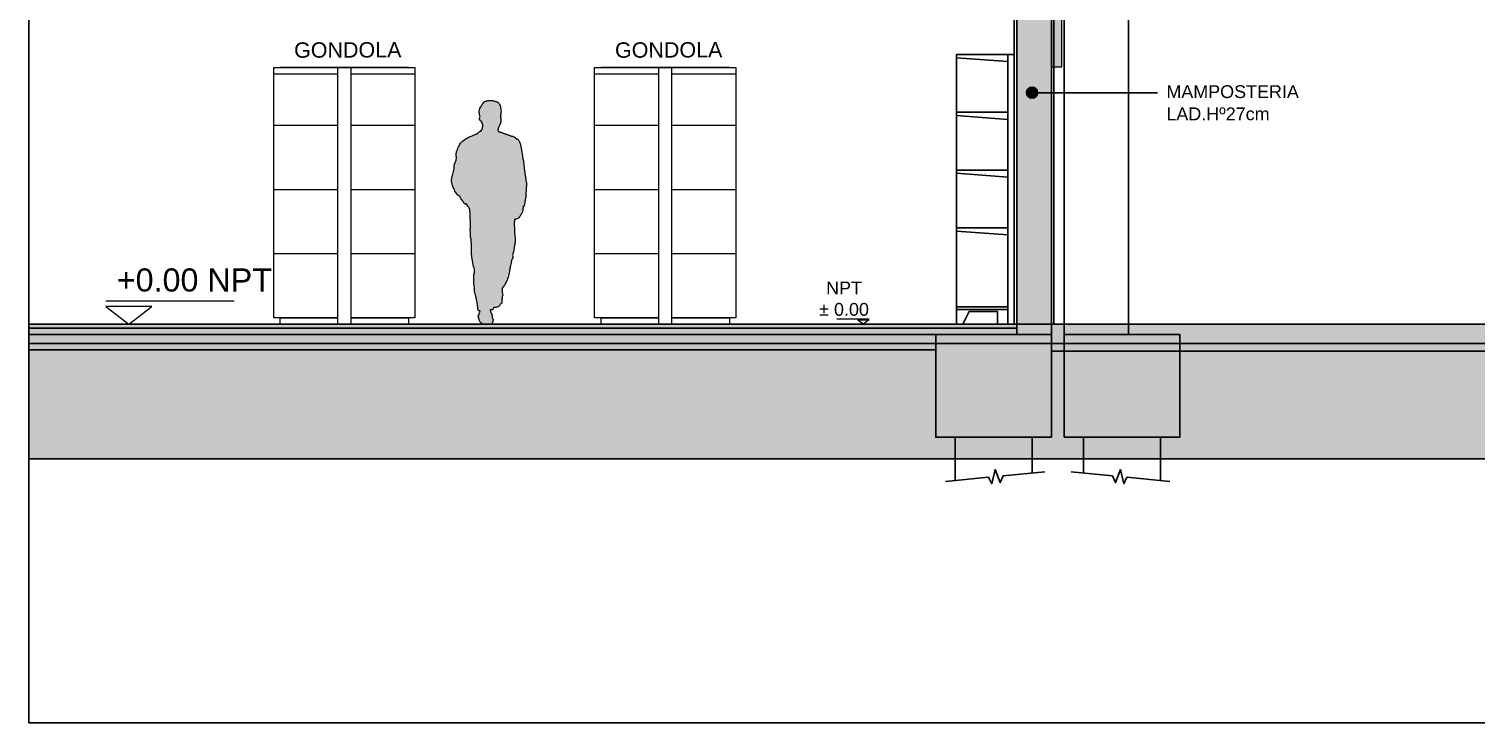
# Model space of a CAD drawing. Header units: inches. Extents: x -309 to 190, y -1585 to -1350.
# Drawn here: x -12.25 to -0.98, y -1411.62 to -1406.21 of the extents above; entities that cross this region are included whole.
import ezdxf

# ---------------------------------------------------------------- set-up
doc = ezdxf.new("R2010")
doc.units = ezdxf.units.IN
doc.header["$MEASUREMENT"] = 0
doc.linetypes.add('HIDDEN', pattern=[0.375, 0.25, -0.125])
doc.layers.get('0').update_dxf_attribs({"color": 9, "linetype": 'CONTINUOUS'})
for name, color, linetype, lineweight in [('.1', 9, 'CONTINUOUS', 0), ('cotas', 9, 'CONTINUOUS', 15), ('LOGO SOMBRA', 9, 'CONTINUOUS', 18), ('MUR_REF_MUROS', 9, 'CONTINUOUS', 9), ('MURO 27', 9, 'CONTINUOUS', 9), ('OT_SECCION_EDIFICIO', 9, 'CONTINUOUS', 15), ('referencias 01', 9, 'CONTINUOUS', 18)]:
    doc.layers.add(name, color=color, linetype=linetype, lineweight=lineweight)
for name, color, linetype in [('0-TISI-TITULOS', 9, 'CONTINUOUS'), ('0.50', 9, 'CONTINUOUS'), ('02', 9, 'CONTINUOUS'), ('10-TEXTO', 9, 'CONTINUOUS'), ('10-TEXTO-20', 9, 'CONTINUOUS'), ('color gris', 9, 'CONTINUOUS'), ('COLOR MURO MUNI', 9, 'CONTINUOUS'), ('condensador', 9, 'HIDDEN'), ('COTA REPLANTEO EJE 1', 9, 'CONTINUOUS'), ('ESTRUCTURAS', 9, 'CONTINUOUS'), ('FMR ESTRUCTURA H°A°', 9, 'CONTINUOUS'), ('ladrillo h', 9, 'CONTINUOUS'), ('REVOQUE', 9, 'CONTINUOUS')]:
    doc.layers.add(name, color=color, linetype=linetype)
doc.styles.add('COTAS', font='arial.ttf')
doc.styles.add('ROMANS', font='arial.ttf')

msp = doc.modelspace()

# ---------------------------------------------------------------- hatches: boundary and pattern name
at = {"layer": '.1', "lineweight": 0, "ltscale": 0.05}
msp.add_hatch(color=256, dxfattribs=at).paths.add_polyline_path([(-8.633, -1408.382), (-8.635, -1408.387), (-8.638, -1408.394), (-8.639, -1408.399), (-8.643, -1408.398), (-8.651, -1408.397), (-8.657, -1408.397), (-8.658, -1408.399), (-8.654, -1408.408), (-8.653, -1408.414), (-8.652, -1408.42), (-8.644, -1408.43), (-8.645, -1408.441), (-8.64, -1408.445), (-8.645, -1408.446), (-8.643, -1408.453), (-8.642, -1408.457), (-8.639, -1408.463), (-8.635, -1408.475), (-8.637, -1408.482), (-8.637, -1408.489), (-8.639, -1408.496), (-8.642, -1408.503), (-8.648, -1408.508), (-8.657, -1408.508), (-8.661, -1408.508), (-8.67, -1408.508), (-8.673, -1408.508), (-8.678, -1408.508), (-8.683, -1408.509), (-8.689, -1408.51), (-8.7, -1408.512), (-8.709, -1408.512), (-8.715, -1408.508), (-8.722, -1408.504), (-8.728, -1408.499), (-8.735, -1408.492), (-8.737, -1408.49), (-8.74, -1408.485), (-8.741, -1408.479), (-8.743, -1408.472), (-8.746, -1408.464), (-8.748, -1408.456), (-8.749, -1408.443), (-8.752, -1408.446), (-8.749, -1408.436), (-8.743, -1408.435), (-8.743, -1408.425), (-8.742, -1408.417), (-8.737, -1408.416), (-8.736, -1408.405), (-8.747, -1408.406), (-8.748, -1408.405), (-8.75, -1408.399), (-8.751, -1408.396), (-8.752, -1408.393), (-8.753, -1408.391), (-8.754, -1408.387), (-8.755, -1408.382), (-8.755, -1408.376), (-8.756, -1408.369), (-8.756, -1408.361), (-8.757, -1408.354), (-8.758, -1408.349), (-8.759, -1408.343), (-8.759, -1408.335), (-8.761, -1408.33), (-8.763, -1408.32), (-8.764, -1408.312), (-8.767, -1408.303), (-8.77, -1408.291), (-8.772, -1408.281), (-8.774, -1408.274), (-8.777, -1408.266), (-8.779, -1408.258), (-8.781, -1408.251), (-8.781, -1408.239), (-8.781, -1408.22), (-8.782, -1408.207), (-8.784, -1408.193), (-8.786, -1408.182), (-8.786, -1408.166), (-8.785, -1408.155), (-8.785, -1408.142), (-8.784, -1408.128), (-8.784, -1408.122), (-8.781, -1408.106), (-8.779, -1408.097), (-8.779, -1408.082), (-8.783, -1408.073), (-8.788, -1408.059), (-8.79, -1408.05), (-8.794, -1408.029), (-8.798, -1408.002), (-8.8, -1407.983), (-8.803, -1407.961), (-8.802, -1407.946), (-8.803, -1407.925), (-8.802, -1407.913), (-8.804, -1407.881), (-8.805, -1407.872), (-8.806, -1407.864), (-8.807, -1407.847), (-8.81, -1407.831), (-8.812, -1407.811), (-8.811, -1407.8), (-8.813, -1407.77), (-8.812, -1407.76), (-8.811, -1407.732), (-8.811, -1407.719), (-8.813, -1407.686), (-8.813, -1407.679), (-8.814, -1407.66), (-8.814, -1407.645), (-8.815, -1407.622), (-8.815, -1407.614), (-8.819, -1407.609), (-8.823, -1407.601), (-8.827, -1407.595), (-8.831, -1407.589), (-8.836, -1407.582), (-8.841, -1407.574), (-8.846, -1407.573), (-8.851, -1407.571), (-8.854, -1407.574), (-8.858, -1407.573), (-8.861, -1407.568), (-8.863, -1407.559), (-8.869, -1407.553), (-8.875, -1407.544), (-8.881, -1407.538), (-8.887, -1407.531), (-8.895, -1407.514), (-8.903, -1407.51), (-8.909, -1407.503), (-8.917, -1407.493), (-8.932, -1407.473), (-8.936, -1407.462), (-8.942, -1407.452), (-8.946, -1407.444), (-8.948, -1407.436), (-8.951, -1407.425), (-8.953, -1407.419), (-8.957, -1407.406), (-8.958, -1407.396), (-8.96, -1407.387), (-8.957, -1407.369), (-8.955, -1407.361), (-8.951, -1407.348), (-8.949, -1407.34), (-8.943, -1407.321), (-8.942, -1407.308), (-8.939, -1407.293), (-8.937, -1407.275), (-8.935, -1407.263), (-8.93, -1407.25), (-8.927, -1407.243), (-8.922, -1407.234), (-8.921, -1407.212), (-8.923, -1407.199), (-8.922, -1407.186), (-8.919, -1407.168), (-8.912, -1407.149), (-8.911, -1407.144), (-8.904, -1407.127), (-8.897, -1407.115), (-8.895, -1407.108), (-8.888, -1407.098), (-8.874, -1407.083), (-8.856, -1407.071), (-8.843, -1407.062), (-8.827, -1407.053), (-8.82, -1407.051), (-8.813, -1407.048), (-8.799, -1407.041), (-8.783, -1407.034), (-8.774, -1407.031), (-8.767, -1407.028), (-8.756, -1407.021), (-8.748, -1407.015), (-8.737, -1407.005), (-8.728, -1407.007), (-8.727, -1407), (-8.721, -1406.991), (-8.718, -1406.982), (-8.717, -1406.978), (-8.717, -1406.974), (-8.716, -1406.966), (-8.716, -1406.962), (-8.716, -1406.956), (-8.717, -1406.948), (-8.719, -1406.942), (-8.724, -1406.934), (-8.726, -1406.931), (-8.733, -1406.924), (-8.736, -1406.921), (-8.741, -1406.912), (-8.741, -1406.908), (-8.74, -1406.903), (-8.735, -1406.892), (-8.739, -1406.883), (-8.741, -1406.878), (-8.742, -1406.869), (-8.744, -1406.861), (-8.744, -1406.855), (-8.744, -1406.849), (-8.74, -1406.838), (-8.739, -1406.83), (-8.738, -1406.826), (-8.729, -1406.814), (-8.723, -1406.803), (-8.719, -1406.797), (-8.712, -1406.788), (-8.708, -1406.783), (-8.706, -1406.78), (-8.705, -1406.778), (-8.701, -1406.776), (-8.699, -1406.776), (-8.697, -1406.775), (-8.694, -1406.773), (-8.692, -1406.773), (-8.688, -1406.771), (-8.683, -1406.769), (-8.681, -1406.769), (-8.677, -1406.768), (-8.674, -1406.768), (-8.667, -1406.767), (-8.661, -1406.766), (-8.657, -1406.766), (-8.654, -1406.767), (-8.649, -1406.767), (-8.64, -1406.768), (-8.636, -1406.768), (-8.632, -1406.769), (-8.625, -1406.771), (-8.621, -1406.773), (-8.619, -1406.773), (-8.615, -1406.775), (-8.612, -1406.776), (-8.606, -1406.778), (-8.603, -1406.779), (-8.599, -1406.78), (-8.596, -1406.782), (-8.593, -1406.783), (-8.592, -1406.784), (-8.589, -1406.787), (-8.589, -1406.789), (-8.587, -1406.792), (-8.584, -1406.798), (-8.583, -1406.799), (-8.581, -1406.804), (-8.579, -1406.809), (-8.579, -1406.81), (-8.578, -1406.814), (-8.577, -1406.816), (-8.576, -1406.82), (-8.576, -1406.821), (-8.576, -1406.826), (-8.575, -1406.83), (-8.575, -1406.832), (-8.575, -1406.834), (-8.575, -1406.835), (-8.573, -1406.84), (-8.573, -1406.84), (-8.574, -1406.845), (-8.573, -1406.85), (-8.573, -1406.859), (-8.575, -1406.865), (-8.575, -1406.871), (-8.576, -1406.873), (-8.576, -1406.878), (-8.576, -1406.882), (-8.576, -1406.888), (-8.575, -1406.889), (-8.574, -1406.89), (-8.574, -1406.892), (-8.576, -1406.895), (-8.576, -1406.898), (-8.577, -1406.9), (-8.576, -1406.903), (-8.576, -1406.905), (-8.575, -1406.908), (-8.575, -1406.911), (-8.574, -1406.914), (-8.574, -1406.92), (-8.574, -1406.922), (-8.574, -1406.925), (-8.574, -1406.929), (-8.574, -1406.933), (-8.575, -1406.936), (-8.577, -1406.939), (-8.578, -1406.943), (-8.579, -1406.945), (-8.58, -1406.948), (-8.581, -1406.951), (-8.582, -1406.955), (-8.586, -1406.958), (-8.586, -1406.961), (-8.587, -1406.964), (-8.587, -1406.966), (-8.589, -1406.968), (-8.589, -1406.969), (-8.59, -1406.971), (-8.592, -1406.978), (-8.594, -1406.98), (-8.595, -1406.982), (-8.595, -1406.984), (-8.595, -1406.987), (-8.596, -1406.991), (-8.597, -1406.994), (-8.597, -1406.996), (-8.597, -1406.998), (-8.597, -1407.001), (-8.596, -1407.004), (-8.594, -1407.005), (-8.593, -1407.005), (-8.592, -1407.01), (-8.588, -1407.01), (-8.586, -1407.011), (-8.584, -1407.012), (-8.583, -1407.012), (-8.58, -1407.014), (-8.577, -1407.014), (-8.574, -1407.014), (-8.571, -1407.014), (-8.567, -1407.016), (-8.565, -1407.017), (-8.563, -1407.018), (-8.56, -1407.019), (-8.556, -1407.022), (-8.548, -1407.025), (-8.543, -1407.026), (-8.539, -1407.027), (-8.534, -1407.029), (-8.53, -1407.03), (-8.527, -1407.031), (-8.523, -1407.032), (-8.518, -1407.035), (-8.512, -1407.037), (-8.51, -1407.038), (-8.505, -1407.04), (-8.503, -1407.04), (-8.498, -1407.042), (-8.493, -1407.044), (-8.49, -1407.045), (-8.484, -1407.045), (-8.48, -1407.046), (-8.476, -1407.048), (-8.473, -1407.05), (-8.469, -1407.053), (-8.464, -1407.056), (-8.46, -1407.058), (-8.447, -1407.067), (-8.443, -1407.069), (-8.44, -1407.071), (-8.437, -1407.075), (-8.434, -1407.079), (-8.432, -1407.083), (-8.43, -1407.089), (-8.427, -1407.096), (-8.425, -1407.101), (-8.421, -1407.112), (-8.419, -1407.125), (-8.418, -1407.131), (-8.415, -1407.141), (-8.413, -1407.153), (-8.411, -1407.163), (-8.411, -1407.171), (-8.409, -1407.183), (-8.407, -1407.194), (-8.405, -1407.208), (-8.402, -1407.22), (-8.399, -1407.237), (-8.398, -1407.247), (-8.396, -1407.261), (-8.395, -1407.274), (-8.394, -1407.288), (-8.392, -1407.303), (-8.391, -1407.307), (-8.391, -1407.312), (-8.391, -1407.313), (-8.389, -1407.318), (-8.388, -1407.322), (-8.388, -1407.331), (-8.387, -1407.337), (-8.386, -1407.344), (-8.384, -1407.35), (-8.383, -1407.359), (-8.382, -1407.367), (-8.382, -1407.37), (-8.379, -1407.377), (-8.379, -1407.384), (-8.379, -1407.395), (-8.378, -1407.399), (-8.375, -1407.407), (-8.375, -1407.417), (-8.375, -1407.424), (-8.376, -1407.433), (-8.377, -1407.441), (-8.377, -1407.447), (-8.377, -1407.452), (-8.378, -1407.462), (-8.378, -1407.474), (-8.379, -1407.485), (-8.379, -1407.489), (-8.38, -1407.499), (-8.379, -1407.51), (-8.38, -1407.518), (-8.382, -1407.531), (-8.385, -1407.54), (-8.386, -1407.546), (-8.387, -1407.553), (-8.387, -1407.558), (-8.388, -1407.567), (-8.389, -1407.573), (-8.39, -1407.579), (-8.393, -1407.585), (-8.394, -1407.59), (-8.395, -1407.591), (-8.398, -1407.592), (-8.4, -1407.592), (-8.402, -1407.593), (-8.401, -1407.598), (-8.401, -1407.604), (-8.402, -1407.611), (-8.404, -1407.62), (-8.405, -1407.626), (-8.407, -1407.632), (-8.409, -1407.642), (-8.411, -1407.648), (-8.415, -1407.652), (-8.419, -1407.656), (-8.421, -1407.661), (-8.425, -1407.668), (-8.428, -1407.672), (-8.435, -1407.681), (-8.438, -1407.683), (-8.443, -1407.685), (-8.451, -1407.689), (-8.454, -1407.69), (-8.46, -1407.692), (-8.463, -1407.693), (-8.466, -1407.695), (-8.468, -1407.695), (-8.469, -1407.703), (-8.469, -1407.708), (-8.47, -1407.714), (-8.47, -1407.722), (-8.471, -1407.727), (-8.471, -1407.737), (-8.47, -1407.746), (-8.469, -1407.752), (-8.468, -1407.759), (-8.467, -1407.77), (-8.467, -1407.774), (-8.468, -1407.784), (-8.468, -1407.789), (-8.468, -1407.802), (-8.467, -1407.806), (-8.466, -1407.81), (-8.465, -1407.822), (-8.464, -1407.832), (-8.463, -1407.839), (-8.463, -1407.845), (-8.464, -1407.86), (-8.464, -1407.868), (-8.465, -1407.875), (-8.466, -1407.879), (-8.466, -1407.891), (-8.467, -1407.894), (-8.471, -1407.91), (-8.472, -1407.918), (-8.473, -1407.928), (-8.474, -1407.94), (-8.479, -1407.952), (-8.48, -1407.959), (-8.481, -1407.97), (-8.484, -1407.975), (-8.48, -1407.983), (-8.48, -1407.989), (-8.482, -1407.998), (-8.486, -1408.002), (-8.489, -1408.006), (-8.491, -1408.013), (-8.491, -1408.017), (-8.493, -1408.027), (-8.495, -1408.037), (-8.496, -1408.042), (-8.499, -1408.052), (-8.501, -1408.06), (-8.503, -1408.069), (-8.504, -1408.078), (-8.506, -1408.086), (-8.508, -1408.099), (-8.51, -1408.109), (-8.513, -1408.123), (-8.514, -1408.132), (-8.517, -1408.143), (-8.523, -1408.156), (-8.526, -1408.166), (-8.527, -1408.168), (-8.532, -1408.181), (-8.54, -1408.194), (-8.546, -1408.206), (-8.554, -1408.215), (-8.566, -1408.23), (-8.564, -1408.234), (-8.564, -1408.242), (-8.565, -1408.255), (-8.564, -1408.264), (-8.564, -1408.268), (-8.562, -1408.27), (-8.56, -1408.274), (-8.559, -1408.278), (-8.559, -1408.284), (-8.562, -1408.285), (-8.563, -1408.293), (-8.563, -1408.299), (-8.564, -1408.306), (-8.566, -1408.315), (-8.567, -1408.325), (-8.567, -1408.329), (-8.566, -1408.339), (-8.568, -1408.345), (-8.574, -1408.351), (-8.577, -1408.353), (-8.579, -1408.356), (-8.585, -1408.366), (-8.589, -1408.37), (-8.596, -1408.374), (-8.606, -1408.377), (-8.612, -1408.378), (-8.62, -1408.379), (-8.627, -1408.379), (-8.629, -1408.379)])
h = msp.add_hatch(color=256)
h.dxf.hatch_style = 1
edge = h.paths.add_edge_path()
edge.add_arc((-4.436, -1406.706), 0.0433, 0, 360)
at = {"layer": '0.50'}
msp.add_hatch(color=256, dxfattribs=at).paths.add_polyline_path([(-4.206, -1399.509), (-4.206, -1406.507), (-4.286, -1406.507), (-4.286, -1399.509)])
h = msp.add_hatch(dxfattribs=at)
h.set_pattern_fill('ANSI36', color=256, scale=0.4)
h.set_pattern_definition([(45, (541.309815, -974.905053), (0.0265165043, 0.0972271824), [0.125, -0.025, 0, -0.025])])
h.paths.add_polyline_path([(-12.251, -1408.659), (-12.251, -1409.559), (4.666, -1409.559), (4.666, -1408.659)])
at = {"layer": 'color gris'}
for points in [[(-12.251, -1408.509), (-12.251, -1408.589), (-4.557, -1408.589), (-4.557, -1408.509)], [(4.666, -1408.719), (4.666, -1408.509), (-4.287, -1408.509), (-4.287, -1408.719)], [(-4.186, -1409.389), (-3.286, -1409.389), (-3.286, -1408.589), (-4.186, -1408.589)]]:
    msp.add_hatch(color=256, dxfattribs=at).paths.add_polyline_path(points)
h = msp.add_hatch(color=256, dxfattribs=at)
h.paths.add_polyline_path([(-5.187, -1409.389), (-4.287, -1409.389), (-4.287, -1408.589), (-5.187, -1408.589)])
h.paths.add_polyline_path([(-12.251, -1408.589), (-12.251, -1408.709), (-5.187, -1408.709), (-5.187, -1408.589)])
at = {"layer": 'MURO 27'}
msp.add_hatch(color=256, dxfattribs=at).paths.add_polyline_path([(-4.555, -1405.709), (-4.285, -1405.709), (-4.285, -1408.589), (-4.555, -1408.589)])

# ---------------------------------------------------------------- linework, layer by layer
at = {"layer": '.1', "lineweight": 0, "ltscale": 0.05, "elevation": 0}
msp.add_lwpolyline([(-8.633, -1408.382), (-8.635, -1408.387), (-8.638, -1408.394), (-8.639, -1408.399), (-8.643, -1408.398), (-8.651, -1408.397), (-8.657, -1408.397), (-8.658, -1408.399), (-8.654, -1408.408), (-8.653, -1408.414), (-8.652, -1408.42), (-8.644, -1408.43), (-8.645, -1408.441), (-8.64, -1408.445), (-8.645, -1408.446), (-8.643, -1408.453), (-8.642, -1408.457), (-8.639, -1408.463), (-8.635, -1408.475), (-8.637, -1408.482), (-8.637, -1408.489), (-8.639, -1408.496), (-8.642, -1408.503), (-8.648, -1408.508), (-8.657, -1408.508), (-8.661, -1408.508), (-8.67, -1408.508), (-8.673, -1408.508), (-8.678, -1408.508), (-8.683, -1408.509), (-8.689, -1408.51), (-8.7, -1408.512), (-8.709, -1408.512), (-8.715, -1408.508), (-8.722, -1408.504), (-8.728, -1408.499), (-8.735, -1408.492), (-8.737, -1408.49), (-8.74, -1408.485), (-8.741, -1408.479), (-8.743, -1408.472), (-8.746, -1408.464), (-8.748, -1408.456), (-8.749, -1408.443), (-8.752, -1408.446), (-8.749, -1408.436), (-8.743, -1408.435), (-8.743, -1408.425), (-8.742, -1408.417), (-8.737, -1408.416), (-8.736, -1408.405), (-8.747, -1408.406), (-8.748, -1408.405), (-8.75, -1408.399), (-8.751, -1408.396), (-8.752, -1408.393), (-8.753, -1408.391), (-8.754, -1408.387), (-8.755, -1408.382), (-8.755, -1408.376), (-8.756, -1408.369), (-8.756, -1408.361), (-8.757, -1408.354), (-8.758, -1408.349), (-8.759, -1408.343), (-8.759, -1408.335), (-8.761, -1408.33), (-8.763, -1408.32), (-8.764, -1408.312), (-8.767, -1408.303), (-8.77, -1408.291), (-8.772, -1408.281), (-8.774, -1408.274), (-8.777, -1408.266), (-8.779, -1408.258), (-8.781, -1408.251), (-8.781, -1408.239), (-8.781, -1408.22), (-8.782, -1408.207), (-8.784, -1408.193), (-8.786, -1408.182), (-8.786, -1408.166), (-8.785, -1408.155), (-8.785, -1408.142), (-8.784, -1408.128), (-8.784, -1408.122), (-8.781, -1408.106), (-8.779, -1408.097), (-8.779, -1408.082), (-8.783, -1408.073), (-8.788, -1408.059), (-8.79, -1408.05), (-8.794, -1408.029), (-8.798, -1408.002), (-8.8, -1407.983), (-8.803, -1407.961), (-8.802, -1407.946), (-8.803, -1407.925), (-8.802, -1407.913), (-8.804, -1407.881), (-8.805, -1407.872), (-8.806, -1407.864), (-8.807, -1407.847), (-8.81, -1407.831), (-8.812, -1407.811), (-8.811, -1407.8), (-8.813, -1407.77), (-8.812, -1407.76), (-8.811, -1407.732), (-8.811, -1407.719), (-8.813, -1407.686), (-8.813, -1407.679), (-8.814, -1407.66), (-8.814, -1407.645), (-8.815, -1407.622), (-8.815, -1407.614), (-8.819, -1407.609), (-8.823, -1407.601), (-8.827, -1407.595), (-8.831, -1407.589), (-8.836, -1407.582), (-8.841, -1407.574), (-8.846, -1407.573), (-8.851, -1407.571), (-8.854, -1407.574), (-8.858, -1407.573), (-8.861, -1407.568), (-8.863, -1407.559), (-8.869, -1407.553), (-8.875, -1407.544), (-8.881, -1407.538), (-8.887, -1407.531), (-8.895, -1407.514), (-8.903, -1407.51), (-8.909, -1407.503), (-8.917, -1407.493), (-8.932, -1407.473), (-8.936, -1407.462), (-8.942, -1407.452), (-8.946, -1407.444), (-8.948, -1407.436), (-8.951, -1407.425), (-8.953, -1407.419), (-8.957, -1407.406), (-8.958, -1407.396), (-8.96, -1407.387), (-8.957, -1407.369), (-8.955, -1407.361), (-8.951, -1407.348), (-8.949, -1407.34), (-8.943, -1407.321), (-8.942, -1407.308), (-8.939, -1407.293), (-8.937, -1407.275), (-8.935, -1407.263), (-8.93, -1407.25), (-8.927, -1407.243), (-8.922, -1407.234), (-8.921, -1407.212), (-8.923, -1407.199), (-8.922, -1407.186), (-8.919, -1407.168), (-8.912, -1407.149), (-8.911, -1407.144), (-8.904, -1407.127), (-8.897, -1407.115), (-8.895, -1407.108), (-8.888, -1407.098), (-8.874, -1407.083), (-8.856, -1407.071), (-8.843, -1407.062), (-8.827, -1407.053), (-8.82, -1407.051), (-8.813, -1407.048), (-8.799, -1407.041), (-8.783, -1407.034), (-8.774, -1407.031), (-8.767, -1407.028), (-8.756, -1407.021), (-8.748, -1407.015), (-8.737, -1407.005), (-8.728, -1407.007), (-8.727, -1407), (-8.721, -1406.991), (-8.718, -1406.982), (-8.717, -1406.978), (-8.717, -1406.974), (-8.716, -1406.966), (-8.716, -1406.962), (-8.716, -1406.956), (-8.717, -1406.948), (-8.719, -1406.942), (-8.724, -1406.934), (-8.726, -1406.931), (-8.733, -1406.924), (-8.736, -1406.921), (-8.741, -1406.912), (-8.741, -1406.908), (-8.74, -1406.903), (-8.735, -1406.892), (-8.739, -1406.883), (-8.741, -1406.878), (-8.742, -1406.869), (-8.744, -1406.861), (-8.744, -1406.855), (-8.744, -1406.849), (-8.74, -1406.838), (-8.739, -1406.83), (-8.738, -1406.826), (-8.729, -1406.814), (-8.723, -1406.803), (-8.719, -1406.797), (-8.712, -1406.788), (-8.708, -1406.783), (-8.706, -1406.78), (-8.705, -1406.778), (-8.701, -1406.776), (-8.699, -1406.776), (-8.697, -1406.775), (-8.694, -1406.773), (-8.692, -1406.773), (-8.688, -1406.771), (-8.683, -1406.769), (-8.681, -1406.769), (-8.677, -1406.768), (-8.674, -1406.768), (-8.667, -1406.767), (-8.661, -1406.766), (-8.657, -1406.766), (-8.654, -1406.767), (-8.649, -1406.767), (-8.64, -1406.768), (-8.636, -1406.768), (-8.632, -1406.769), (-8.625, -1406.771), (-8.621, -1406.773), (-8.619, -1406.773), (-8.615, -1406.775), (-8.612, -1406.776), (-8.606, -1406.778), (-8.603, -1406.779), (-8.599, -1406.78), (-8.596, -1406.782), (-8.593, -1406.783), (-8.592, -1406.784), (-8.589, -1406.787), (-8.589, -1406.789), (-8.587, -1406.792), (-8.584, -1406.798), (-8.583, -1406.799), (-8.581, -1406.804), (-8.579, -1406.809), (-8.579, -1406.81), (-8.578, -1406.814), (-8.577, -1406.816), (-8.576, -1406.82), (-8.576, -1406.821), (-8.576, -1406.826), (-8.575, -1406.83), (-8.575, -1406.832), (-8.575, -1406.834), (-8.575, -1406.835), (-8.573, -1406.84), (-8.573, -1406.84), (-8.574, -1406.845), (-8.573, -1406.85), (-8.573, -1406.859), (-8.575, -1406.865), (-8.575, -1406.871), (-8.576, -1406.873), (-8.576, -1406.878), (-8.576, -1406.882), (-8.576, -1406.888), (-8.575, -1406.889), (-8.574, -1406.89), (-8.574, -1406.892), (-8.576, -1406.895), (-8.576, -1406.898), (-8.577, -1406.9), (-8.576, -1406.903), (-8.576, -1406.905), (-8.575, -1406.908), (-8.575, -1406.911), (-8.574, -1406.914), (-8.574, -1406.92), (-8.574, -1406.922), (-8.574, -1406.925), (-8.574, -1406.929), (-8.574, -1406.933), (-8.575, -1406.936), (-8.577, -1406.939), (-8.578, -1406.943), (-8.579, -1406.945), (-8.58, -1406.948), (-8.581, -1406.951), (-8.582, -1406.955), (-8.586, -1406.958), (-8.586, -1406.961), (-8.587, -1406.964), (-8.587, -1406.966), (-8.589, -1406.968), (-8.589, -1406.969), (-8.59, -1406.971), (-8.592, -1406.978), (-8.594, -1406.98), (-8.595, -1406.982), (-8.595, -1406.984), (-8.595, -1406.987), (-8.596, -1406.991), (-8.597, -1406.994), (-8.597, -1406.996), (-8.597, -1406.998), (-8.597, -1407.001), (-8.596, -1407.004), (-8.594, -1407.005), (-8.593, -1407.005), (-8.592, -1407.01), (-8.588, -1407.01), (-8.586, -1407.011), (-8.584, -1407.012), (-8.583, -1407.012), (-8.58, -1407.014), (-8.577, -1407.014), (-8.574, -1407.014), (-8.571, -1407.014), (-8.567, -1407.016), (-8.565, -1407.017), (-8.563, -1407.018), (-8.56, -1407.019), (-8.556, -1407.022), (-8.548, -1407.025), (-8.543, -1407.026), (-8.539, -1407.027), (-8.534, -1407.029), (-8.53, -1407.03), (-8.527, -1407.031), (-8.523, -1407.032), (-8.518, -1407.035), (-8.512, -1407.037), (-8.51, -1407.038), (-8.505, -1407.04), (-8.503, -1407.04), (-8.498, -1407.042), (-8.493, -1407.044), (-8.49, -1407.045), (-8.484, -1407.045), (-8.48, -1407.046), (-8.476, -1407.048), (-8.473, -1407.05), (-8.469, -1407.053), (-8.464, -1407.056), (-8.46, -1407.058), (-8.447, -1407.067), (-8.443, -1407.069), (-8.44, -1407.071), (-8.437, -1407.075), (-8.434, -1407.079), (-8.432, -1407.083), (-8.43, -1407.089), (-8.427, -1407.096), (-8.425, -1407.101), (-8.421, -1407.112), (-8.419, -1407.125), (-8.418, -1407.131), (-8.415, -1407.141), (-8.413, -1407.153), (-8.411, -1407.163), (-8.411, -1407.171), (-8.409, -1407.183), (-8.407, -1407.194), (-8.405, -1407.208), (-8.402, -1407.22), (-8.399, -1407.237), (-8.398, -1407.247), (-8.396, -1407.261), (-8.395, -1407.274), (-8.394, -1407.288), (-8.392, -1407.303), (-8.391, -1407.307), (-8.391, -1407.312), (-8.391, -1407.313), (-8.389, -1407.318), (-8.388, -1407.322), (-8.388, -1407.331), (-8.387, -1407.337), (-8.386, -1407.344), (-8.384, -1407.35), (-8.383, -1407.359), (-8.382, -1407.367), (-8.382, -1407.37), (-8.379, -1407.377), (-8.379, -1407.384), (-8.379, -1407.395), (-8.378, -1407.399), (-8.375, -1407.407), (-8.375, -1407.417), (-8.375, -1407.424), (-8.376, -1407.433), (-8.377, -1407.441), (-8.377, -1407.447), (-8.377, -1407.452), (-8.378, -1407.462), (-8.378, -1407.474), (-8.379, -1407.485), (-8.379, -1407.489), (-8.38, -1407.499), (-8.379, -1407.51), (-8.38, -1407.518), (-8.382, -1407.531), (-8.385, -1407.54), (-8.386, -1407.546), (-8.387, -1407.553), (-8.387, -1407.558), (-8.388, -1407.567), (-8.389, -1407.573), (-8.39, -1407.579), (-8.393, -1407.585), (-8.394, -1407.59), (-8.395, -1407.591), (-8.398, -1407.592), (-8.4, -1407.592), (-8.402, -1407.593), (-8.401, -1407.598), (-8.401, -1407.604), (-8.402, -1407.611), (-8.404, -1407.62), (-8.405, -1407.626), (-8.407, -1407.632), (-8.409, -1407.642), (-8.411, -1407.648), (-8.415, -1407.652), (-8.419, -1407.656), (-8.421, -1407.661), (-8.425, -1407.668), (-8.428, -1407.672), (-8.435, -1407.681), (-8.438, -1407.683), (-8.443, -1407.685), (-8.451, -1407.689), (-8.454, -1407.69), (-8.46, -1407.692), (-8.463, -1407.693), (-8.466, -1407.695), (-8.468, -1407.695), (-8.469, -1407.703), (-8.469, -1407.708), (-8.47, -1407.714), (-8.47, -1407.722), (-8.471, -1407.727), (-8.471, -1407.737), (-8.47, -1407.746), (-8.469, -1407.752), (-8.468, -1407.759), (-8.467, -1407.77), (-8.467, -1407.774), (-8.468, -1407.784), (-8.468, -1407.789), (-8.468, -1407.802), (-8.467, -1407.806), (-8.466, -1407.81), (-8.465, -1407.822), (-8.464, -1407.832), (-8.463, -1407.839), (-8.463, -1407.845), (-8.464, -1407.86), (-8.464, -1407.868), (-8.465, -1407.875), (-8.466, -1407.879), (-8.466, -1407.891), (-8.467, -1407.894), (-8.471, -1407.91), (-8.472, -1407.918), (-8.473, -1407.928), (-8.474, -1407.94), (-8.479, -1407.952), (-8.48, -1407.959), (-8.481, -1407.97), (-8.484, -1407.975), (-8.48, -1407.983), (-8.48, -1407.989), (-8.482, -1407.998), (-8.486, -1408.002), (-8.489, -1408.006), (-8.491, -1408.013), (-8.491, -1408.017), (-8.493, -1408.027), (-8.495, -1408.037), (-8.496, -1408.042), (-8.499, -1408.052), (-8.501, -1408.06), (-8.503, -1408.069), (-8.504, -1408.078), (-8.506, -1408.086), (-8.508, -1408.099), (-8.51, -1408.109), (-8.513, -1408.123), (-8.514, -1408.132), (-8.517, -1408.143), (-8.523, -1408.156), (-8.526, -1408.166), (-8.527, -1408.168), (-8.532, -1408.181), (-8.54, -1408.194), (-8.546, -1408.206), (-8.554, -1408.215), (-8.566, -1408.23), (-8.564, -1408.234), (-8.564, -1408.242), (-8.565, -1408.255), (-8.564, -1408.264), (-8.564, -1408.268), (-8.562, -1408.27), (-8.56, -1408.274), (-8.559, -1408.278), (-8.559, -1408.284), (-8.562, -1408.285), (-8.563, -1408.293), (-8.563, -1408.299), (-8.564, -1408.306), (-8.566, -1408.315), (-8.567, -1408.325), (-8.567, -1408.329), (-8.566, -1408.339), (-8.568, -1408.345), (-8.574, -1408.351), (-8.577, -1408.353), (-8.579, -1408.356), (-8.585, -1408.366), (-8.589, -1408.37), (-8.596, -1408.374), (-8.606, -1408.377), (-8.612, -1408.378), (-8.62, -1408.379), (-8.627, -1408.379), (-8.629, -1408.379), (-8.633, -1408.382)], dxfattribs=at)
msp.add_lwpolyline([(4.666, -1411.615), (-12.251, -1411.615), (-12.251, -1397.862), (4.666, -1397.862)], close=True)
for points in [[(-5.026, -1406.434), (-5.026, -1408.374)], [(-3.458, -1406.706), (-4.436, -1406.706)], [(-12.251, -1408.509), (4.666, -1408.509)], [(4.666, -1409.559), (-12.251, -1409.559)]]:
    msp.add_lwpolyline(points)
msp.add_circle((-4.436, -1406.706), 0.0433)
at = {"layer": '0-TISI-TITULOS'}
for p, q in [((-1.009, -1408.509, 0), (-4.287, -1408.509, 0)), ((-1.009, -1408.719), (-3.987, -1408.719))]:
    msp.add_line(p, q, dxfattribs=at)
for points in [[(-4.286, -1408.589), (-4.286, -1405.709), (-4.786, -1405.709), (-4.786, -1405.879), (-4.556, -1406.109), (-4.556, -1408.589), (-4.286, -1408.589)], [(-4.186, -1408.589), (-4.186, -1405.709), (-3.686, -1405.709), (-3.686, -1405.879), (-3.686, -1406.109), (-3.686, -1408.589), (-4.186, -1408.589)], [(-4.887, -1408.589), (-12.251, -1408.589)], [(-12.251, -1408.709), (-5.187, -1408.709)]]:
    msp.add_lwpolyline(points, dxfattribs=at)
at = {"layer": '0-TISI-TITULOS', "elevation": 0}
for points in [[(-4.286, -1409.389), (-5.186, -1409.389), (-5.186, -1408.589), (-4.286, -1408.589)], [(-4.186, -1409.389), (-3.286, -1409.389), (-3.286, -1408.589), (-4.186, -1408.589)]]:
    msp.add_lwpolyline(points, close=True, dxfattribs=at)
at = {"layer": '02'}
for points in [[(-4.626, -1406.409), (-5.026, -1406.409), (-5.026, -1406.434), (-4.626, -1406.464)], [(-4.576, -1406.409), (-4.626, -1406.409), (-4.626, -1406.464), (-4.626, -1408.509), (-4.576, -1408.509)], [(-4.626, -1406.859), (-5.026, -1406.859), (-5.026, -1406.884), (-4.626, -1406.914)], [(-4.626, -1407.309), (-5.026, -1407.309), (-5.026, -1407.334), (-4.626, -1407.364)], [(-4.626, -1407.759), (-5.026, -1407.759), (-5.026, -1407.784), (-4.626, -1407.814)], [(-5.026, -1408.374), (-5.026, -1408.394), (-4.626, -1408.394), (-4.626, -1408.374)], [(-4.626, -1408.509), (-4.706, -1408.509), (-4.706, -1408.409), (-4.926, -1408.409), (-4.975, -1408.509), (-5.026, -1408.509), (-5.026, -1408.394), (-4.626, -1408.394)]]:
    msp.add_lwpolyline(points, close=True, dxfattribs=at)
at = {"layer": 'color gris', "elevation": 0}
msp.add_lwpolyline([(-12.251, -1408.54), (-4.557, -1408.54)], dxfattribs=at)
at = {"layer": 'COLOR MURO MUNI'}
for p, q in [((-10.294, -1406.509), (-9.294, -1406.509)), ((-7.794, -1406.509), (-6.794, -1406.509)), ((-4.286, -1408.509, 0), (-4.186, -1408.509, 0))]:
    msp.add_line(p, q, dxfattribs=at)
msp.add_lwpolyline([(4.666, -1408.509), (-4.286, -1408.509), (-4.286, -1408.719), (4.666, -1408.719)], dxfattribs=at)
at = {"layer": 'condensador', "linetype": 'ByBlock'}
msp.add_lwpolyline([(-12.251, -1408.659), (4.666, -1408.659)], dxfattribs=at)
at = {"layer": 'COTA REPLANTEO EJE 1', "ltscale": 0.5}
msp.add_line((-4.557, -1408.509, 0), (-12.251, -1408.509, 0), dxfattribs=at)
at = {"layer": 'cotas', "elevation": 0}
msp.add_lwpolyline([(-10.652, -1408.329), (-11.653, -1408.329)], dxfattribs=at)
msp.add_lwpolyline([(-11.473, -1408.509), (-11.293, -1408.371), (-11.653, -1408.371), (-11.473, -1408.509)], close=True, dxfattribs=at)
at = {"layer": 'cotas'}
msp.add_lwpolyline([(-5.957, -1408.468), (-5.706, -1408.468)], dxfattribs=at)
msp.add_lwpolyline([(-5.751, -1408.509), (-5.796, -1408.474), (-5.706, -1408.474), (-5.751, -1408.509)], close=True, dxfattribs=at)
at = {"layer": 'ESTRUCTURAS', "ltscale": 0.025, "elevation": 0}
for points in [[(-5.11, -1409.734), (-4.775, -1409.701), (-4.751, -1409.752), (-4.724, -1409.642), (-4.684, -1409.743), (-4.661, -1409.69), (-4.338, -1409.658)], [(-3.362, -1409.734), (-3.697, -1409.701), (-3.721, -1409.752), (-3.748, -1409.642), (-3.787, -1409.743), (-3.811, -1409.69), (-4.133, -1409.658)]]:
    msp.add_lwpolyline(points, dxfattribs=at)
at = {"layer": 'FMR ESTRUCTURA H°A°', "ltscale": 7}
for p, q in [((-5.036, -1409.389, 0), (-5.036, -1409.727, 0)), ((-4.436, -1409.389, 0), (-4.436, -1409.667, 0)), ((-4.036, -1409.389, 0), (-4.036, -1409.667, 0)), ((-3.436, -1409.389, 0), (-3.436, -1409.727, 0))]:
    msp.add_line(p, q, dxfattribs=at)
at = {"layer": 'ladrillo h', "elevation": 0}
msp.add_lwpolyline([(-4.557, -1408.509), (-12.251, -1408.509)], dxfattribs=at)
at = {"layer": 'LOGO SOMBRA'}
for points in [[(-9.844, -1408.459), (-10.344, -1408.459), (-10.344, -1406.509), (-9.244, -1406.509), (-9.244, -1408.459), (-9.744, -1408.459)], [(-7.344, -1408.459), (-7.844, -1408.459), (-7.844, -1406.509), (-6.744, -1406.509), (-6.744, -1408.459), (-7.244, -1408.459)], [(-10.344, -1406.559), (-9.844, -1406.559)], [(-9.744, -1406.559), (-9.244, -1406.559)], [(-7.844, -1406.559), (-7.344, -1406.559)], [(-7.244, -1406.559), (-6.744, -1406.559)], [(-10.344, -1406.959), (-9.844, -1406.959)], [(-9.744, -1406.959), (-9.244, -1406.959)], [(-7.844, -1406.959), (-7.344, -1406.959)], [(-7.244, -1406.959), (-6.744, -1406.959)], [(-10.344, -1407.459), (-9.844, -1407.459)], [(-9.744, -1407.459), (-9.244, -1407.459)], [(-7.844, -1407.459), (-7.344, -1407.459)], [(-7.244, -1407.459), (-6.744, -1407.459)], [(-10.344, -1407.959), (-9.844, -1407.959)], [(-9.744, -1407.959), (-9.244, -1407.959)], [(-7.844, -1407.959), (-7.344, -1407.959)], [(-7.244, -1407.959), (-6.744, -1407.959)], [(-9.744, -1408.459), (-9.294, -1408.459), (-9.294, -1408.509), (-10.294, -1408.509), (-10.294, -1408.459), (-9.844, -1408.459)], [(-7.244, -1408.459), (-6.794, -1408.459), (-6.794, -1408.509), (-7.794, -1408.509), (-7.794, -1408.459), (-7.344, -1408.459)]]:
    msp.add_lwpolyline(points, dxfattribs=at)
for points in [[(-9.844, -1406.509), (-9.744, -1406.509), (-9.744, -1408.509), (-9.844, -1408.509)], [(-7.344, -1406.509), (-7.244, -1406.509), (-7.244, -1408.509), (-7.344, -1408.509)]]:
    msp.add_lwpolyline(points, close=True, dxfattribs=at)
at = {"layer": 'MUR_REF_MUROS'}
msp.add_lwpolyline([(-4.556, -1408.589), (-4.556, -1405.709), (-4.286, -1405.709), (-4.286, -1408.589)], dxfattribs=at)
at = {"layer": 'OT_SECCION_EDIFICIO', "elevation": 0}
msp.add_lwpolyline([(-4.206, -1399.509), (-4.206, -1406.507), (-4.286, -1406.507), (-4.286, -1399.509)], close=True, dxfattribs=at)
at = {"layer": 'referencias 01'}
for p, q in [((-4.577, -1408.509, 0), (-9.815, -1408.509, 0)), ((-5.919, -1408.509, 0), (-4.577, -1408.509, 0))]:
    msp.add_line(p, q, dxfattribs=at)
at = {"layer": 'REVOQUE'}
msp.add_lwpolyline([(-4.576, -1408.509), (-4.576, -1405.689), (-4.266, -1405.689), (-4.266, -1408.509)], dxfattribs=at)

# ---------------------------------------------------------------- texts
at = {"layer": '10-TEXTO', "style": 'ROMANS'}
for p in [(-10.185, -1406.434), (-7.685, -1406.434)]:
    msp.add_text('GONDOLA', height=0.1197, rotation=0.191, dxfattribs=at).set_placement(p)
at = {"layer": '10-TEXTO-20', "style": 'ROMANS'}
for s, p in [('MAMPOSTERIA', (-3.39, -1406.748)), ('LAD.Hº27cm', (-3.39, -1406.921))]:
    msp.add_text(s, height=0.1, dxfattribs=at).set_placement(p)
at = {"layer": '10-TEXTO-20', "insert": (-5.901, -1408.311), "char_height": 0.1, "attachment_point": 5, "style": 'ROMANS'}
msp.add_mtext('\\A1;NPT\\P%%P 0.00', dxfattribs=at)
at = {"layer": 'cotas', "insert": (-10.962, -1408.166, 0), "char_height": 0.18, "attachment_point": 5, "style": 'COTAS'}
msp.add_mtext('\\A1;+0.00 NPT', dxfattribs=at)

doc.saveas('drawing.dxf')
